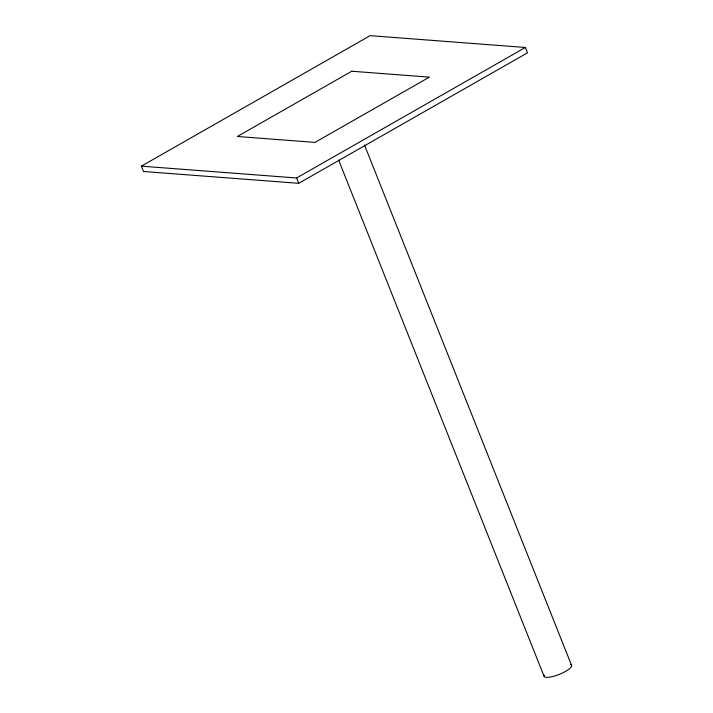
<?xml version="1.0" encoding="UTF-8"?>
<svg xmlns="http://www.w3.org/2000/svg" width="713" height="713" viewBox="0 0 713 713"><rect width="100%" height="100%" fill="white"/><g stroke="black" fill="none" stroke-linecap="round" stroke-linejoin="round"><path stroke-width="1.07" d="M141.37 166.156L370.145 35.65L525.365 47.477L527.495 52.824L298.72 183.321L143.5 171.494L141.37 166.156L296.59 177.983L525.365 47.477M364.495 145.006L571.568 665.354M338.622 160.033L544.046 676.245M296.59 177.983L298.72 183.321M570.632 664.552A14.795 3.877 -21.7 0 1 559.135 674.445A14.795 3.877 -21.7 0 1 544.233 674.997M351.759 71.229L237.376 136.486L314.986 142.395L429.369 77.147L351.759 71.229"/></g></svg>
